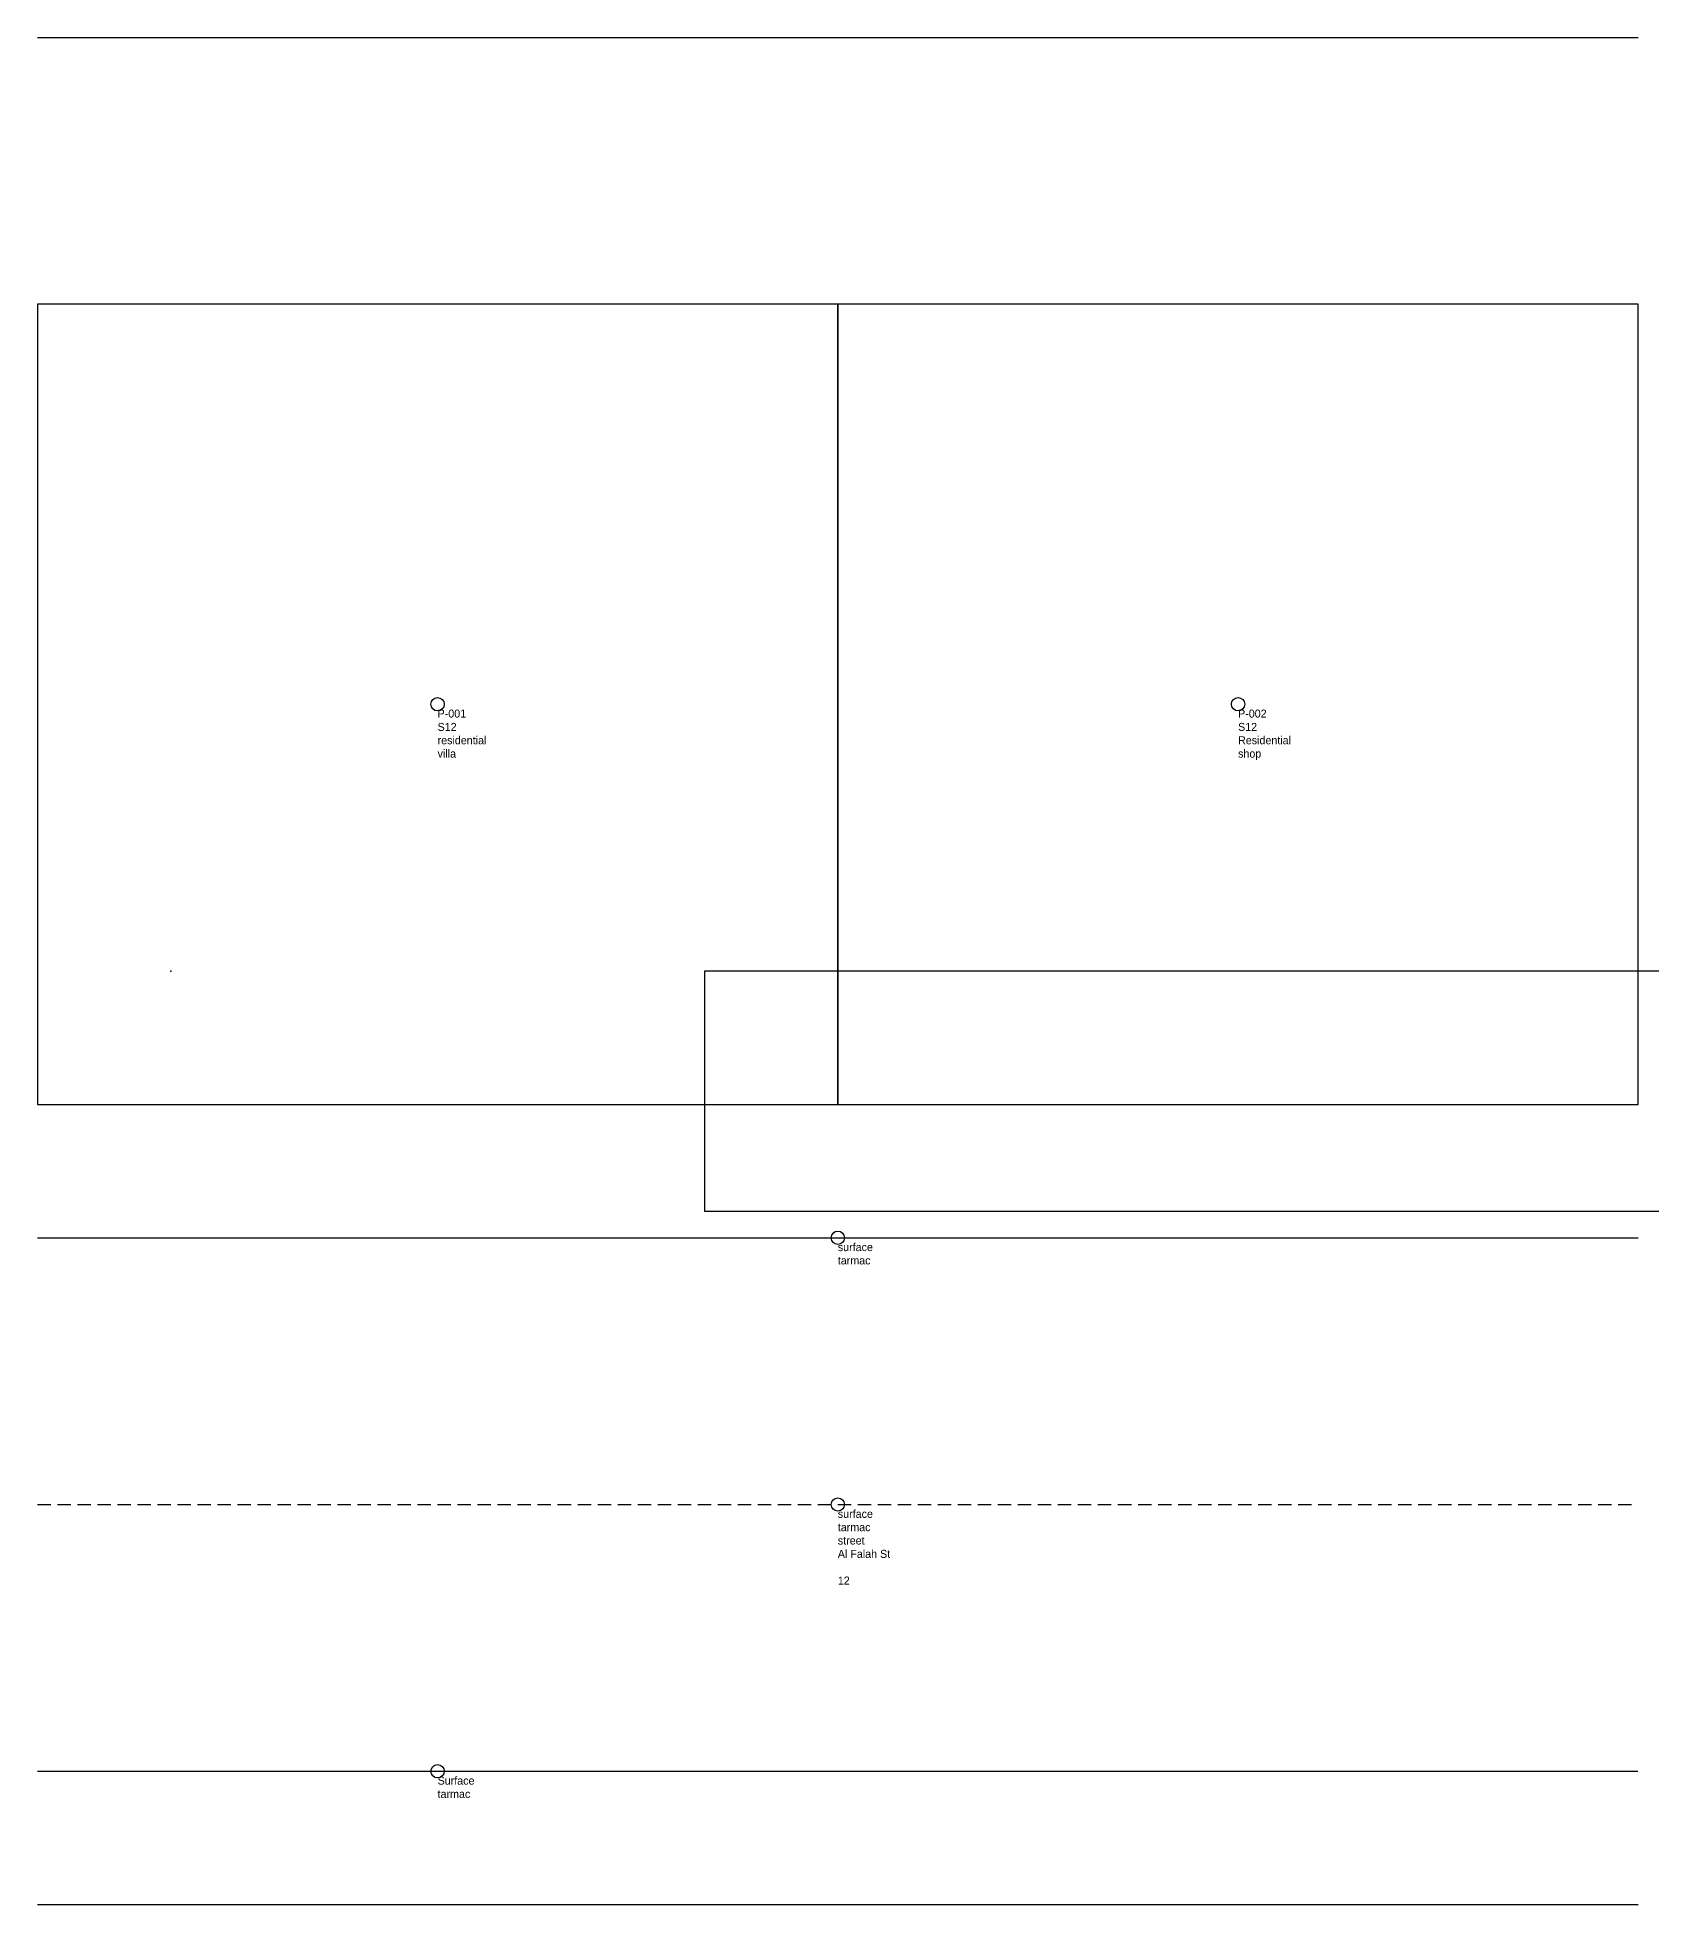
# Model space of a CAD drawing. Header units: metres. Extents: x 232950 to 233120, y 2704950 to 2705040.
# Drawn here: x 233000 to 233060.5, y 2704970 to 2705040 of the extents above; entities that cross this region are included whole.
import ezdxf

# ---------------------------------------------------------------- set-up
doc = ezdxf.new("R2010")
doc.units = ezdxf.units.M
doc.linetypes.add('DASHED', pattern=[0.75, 0.5, -0.25])
for name, color, linetype in [('Plot', 51, 'Continuous'), ('PlotDetail', 51, 'Continuous'), ('RoadCenterLine', 6, 'DASHED'), ('RoadCenterLineDetail', 6, 'Continuous'), ('RoadEdge', 8, 'Continuous'), ('RoadEdgeDetail', 8, 'Continuous'), ('SURVEY-POINTS', 7, 'Continuous')]:
    doc.layers.add(name, color=color, linetype=linetype)
doc.layers.add('ServiceCorridor', color=2, linetype='Continuous', lineweight=30)

# ---------------------------------------------------------------- blocks, each defined once
blk = doc.blocks.new('PlotDetail')
blk.add_circle((0, 0), 0.25)
for tag, p in [('SectorNumber', (0, -1)), ('PlotNumber', (0, -0.5)), ('UsageCategoryType', (0, -1.5)), ('UsageType', (0, -2))]:
    blk.add_attdef(tag, p, '', height=0.3)
blk = doc.blocks.new('RoadEdgeDetail')
blk.add_circle((0, 0), 0.25)
for tag, p in [('Medium', (0, -0.5)), ('RoadSurfaceType', (0, -1))]:
    blk.add_attdef(tag, p, '', height=0.3)
blk = doc.blocks.new('RoadCentreLineDetail')
blk.add_circle((0, 0), 0.25)
for tag, p in [('Medium', (0, -0.5)), ('RoadSurfaceType', (0, -1)), ('RoadType', (0, -1.5)), ('RoadNameEnglish', (0, -2)), ('StreetID', (0, -3)), ('RoadNameArabic', (0, -2.5))]:
    blk.add_attdef(tag, p, '', height=0.3)

msp = doc.modelspace()

# ---------------------------------------------------------------- linework, layer by layer
at = {"layer": 'C-ANNOT'}
msp.add_lwpolyline([(233000, 2705040), (233060, 2705040)], dxfattribs=at)
at = {"layer": 'Plot'}
for points in [[(233000, 2705000), (233030, 2705000), (233030, 2705030), (233000, 2705030)], [(233030, 2705000), (233060, 2705000), (233060, 2705030), (233030, 2705030)]]:
    msp.add_lwpolyline(points, close=True, dxfattribs=at)
at = {"layer": 'RoadCenterLine'}
msp.add_lwpolyline([(233000, 2704985), (233030, 2704985), (233060, 2704985)], dxfattribs=at)
at = {"layer": 'RoadEdge'}
msp.add_line((233000, 2704970), (233060, 2704970), dxfattribs=at)
for points in [[(233000, 2704995), (233030, 2704995), (233060, 2704995)], [(233000, 2704975), (233030, 2704975), (233059.98, 2704975)]]:
    msp.add_lwpolyline(points, dxfattribs=at)
at = {"layer": 'ServiceCorridor'}
msp.add_lwpolyline([(233025, 2704996), (233070, 2704996), (233070, 2705005), (233025, 2705005)], close=True, dxfattribs=at)
at = {"layer": 'SURVEY-POINTS'}
msp.add_point((233005, 2705005), dxfattribs=at)

# ---------------------------------------------------------------- block references
at = {"layer": 'PlotDetail'}
for p, values in [((233015, 2705015), {'PlotNumber': 'P-001', 'SectorNumber': 'S12', 'UsageCategoryType': 'residential', 'UsageType': 'villa'}), ((233045, 2705015), {'PlotNumber': 'P-002', 'SectorNumber': 'S12', 'UsageCategoryType': 'Residential', 'UsageType': 'shop'})]:
    msp.add_blockref('PlotDetail', p, dxfattribs=at).add_auto_attribs(values)
at = {"layer": 'RoadCenterLineDetail'}
msp.add_blockref('RoadCentreLineDetail', (233030, 2704985), dxfattribs=at).add_auto_attribs({'Medium': 'surface', 'RoadSurfaceType': 'tarmac', 'RoadType': 'street', 'RoadNameEnglish': 'Al Falah St', 'StreetID': '12'})
at = {"layer": 'RoadEdgeDetail'}
for p, values in [((233030, 2704995), {'Medium': 'surface', 'RoadSurfaceType': 'tarmac'}), ((233015, 2704975), {'Medium': 'Surface', 'RoadSurfaceType': 'tarmac'})]:
    msp.add_blockref('RoadEdgeDetail', p, dxfattribs=at).add_auto_attribs(values)

doc.saveas('drawing.dxf')
